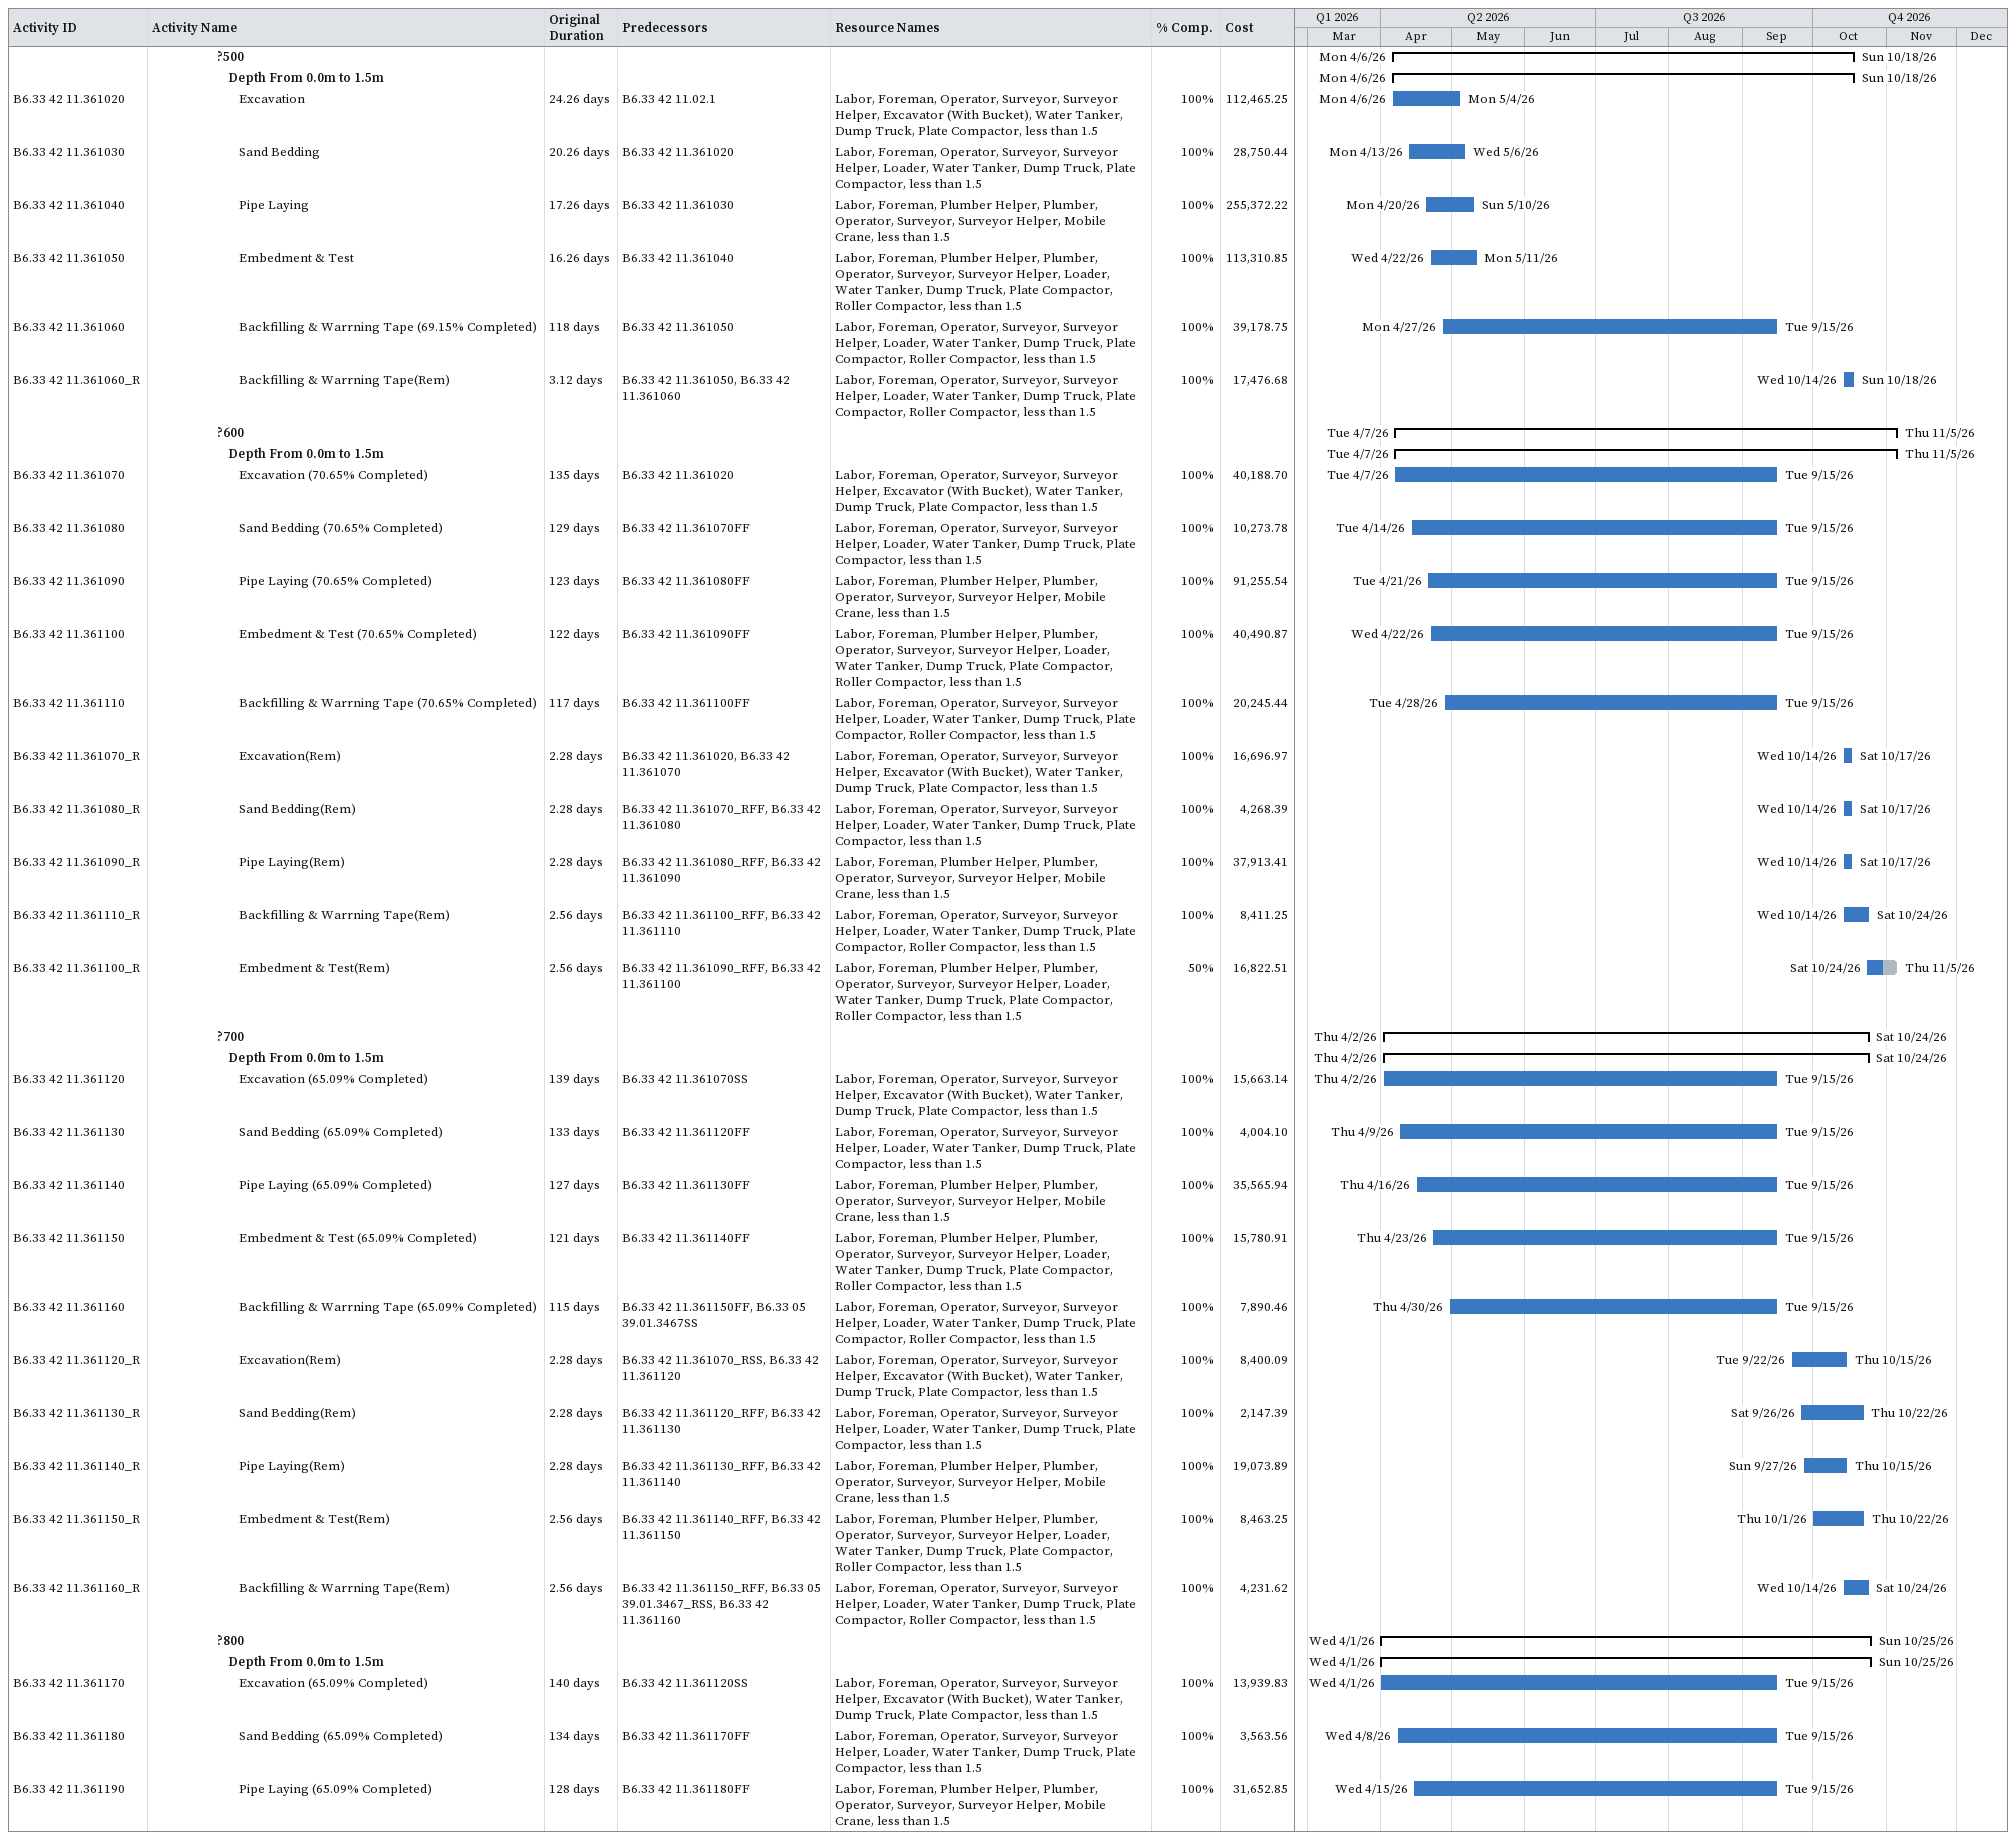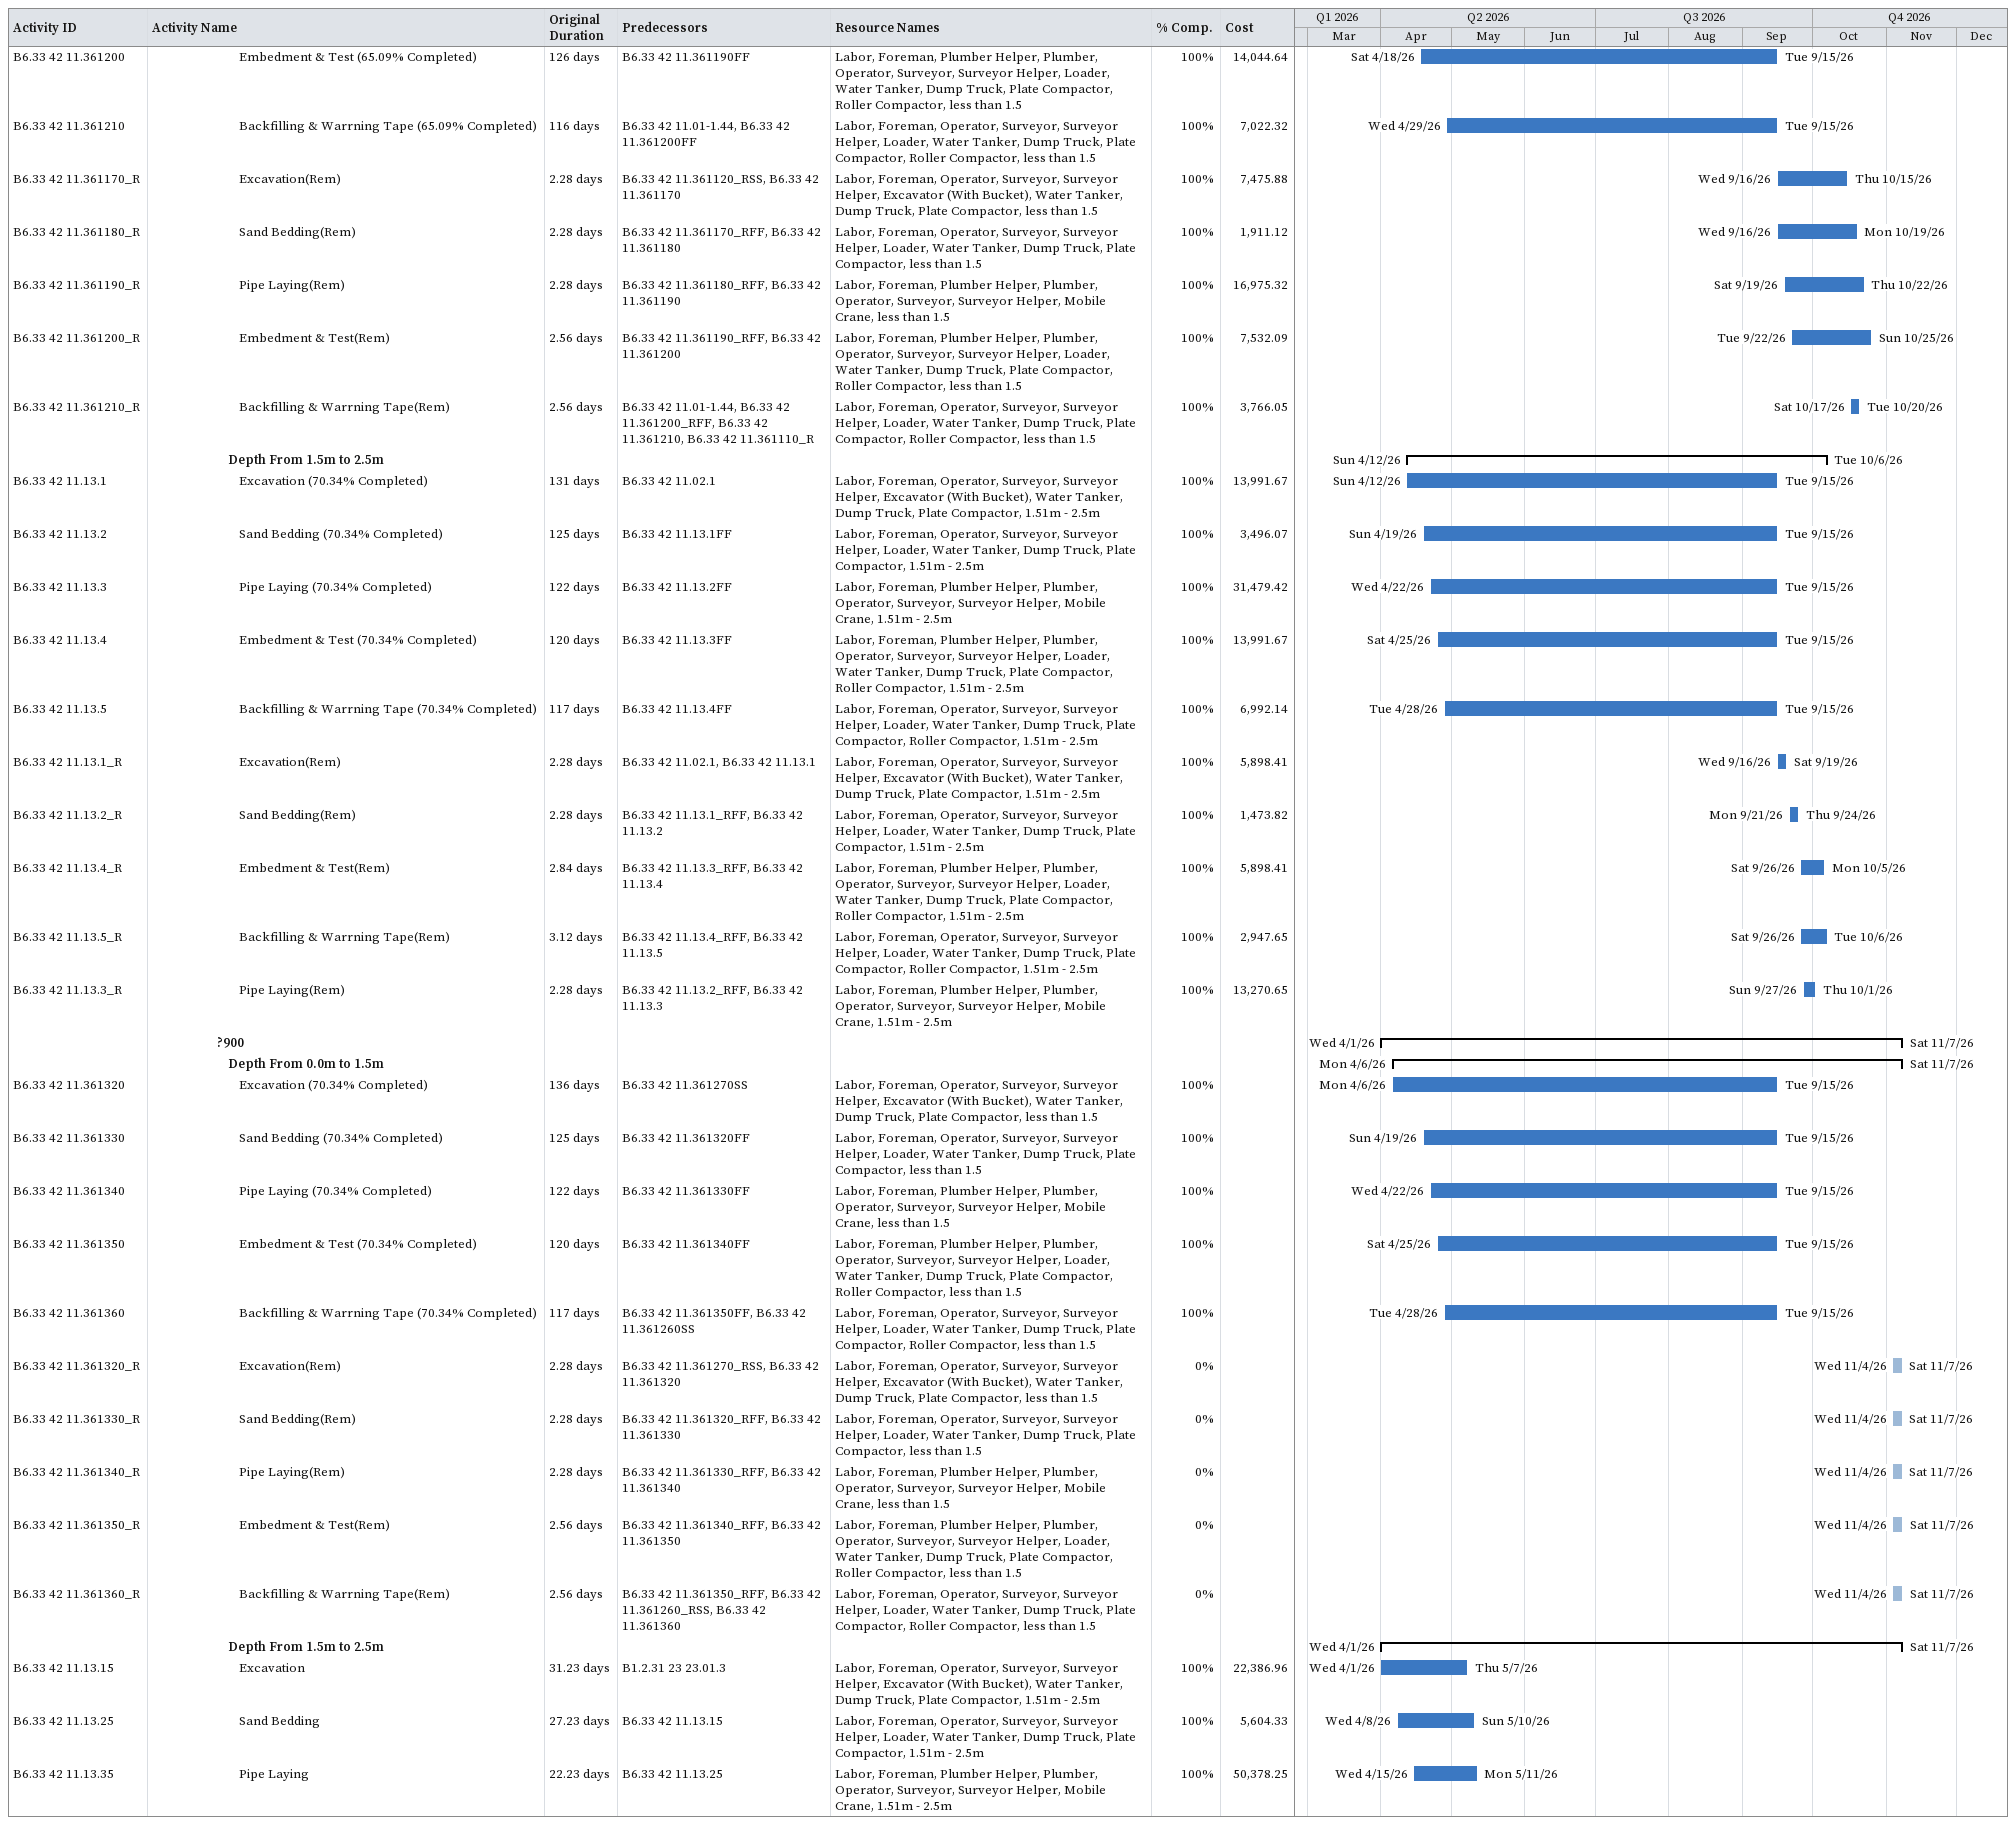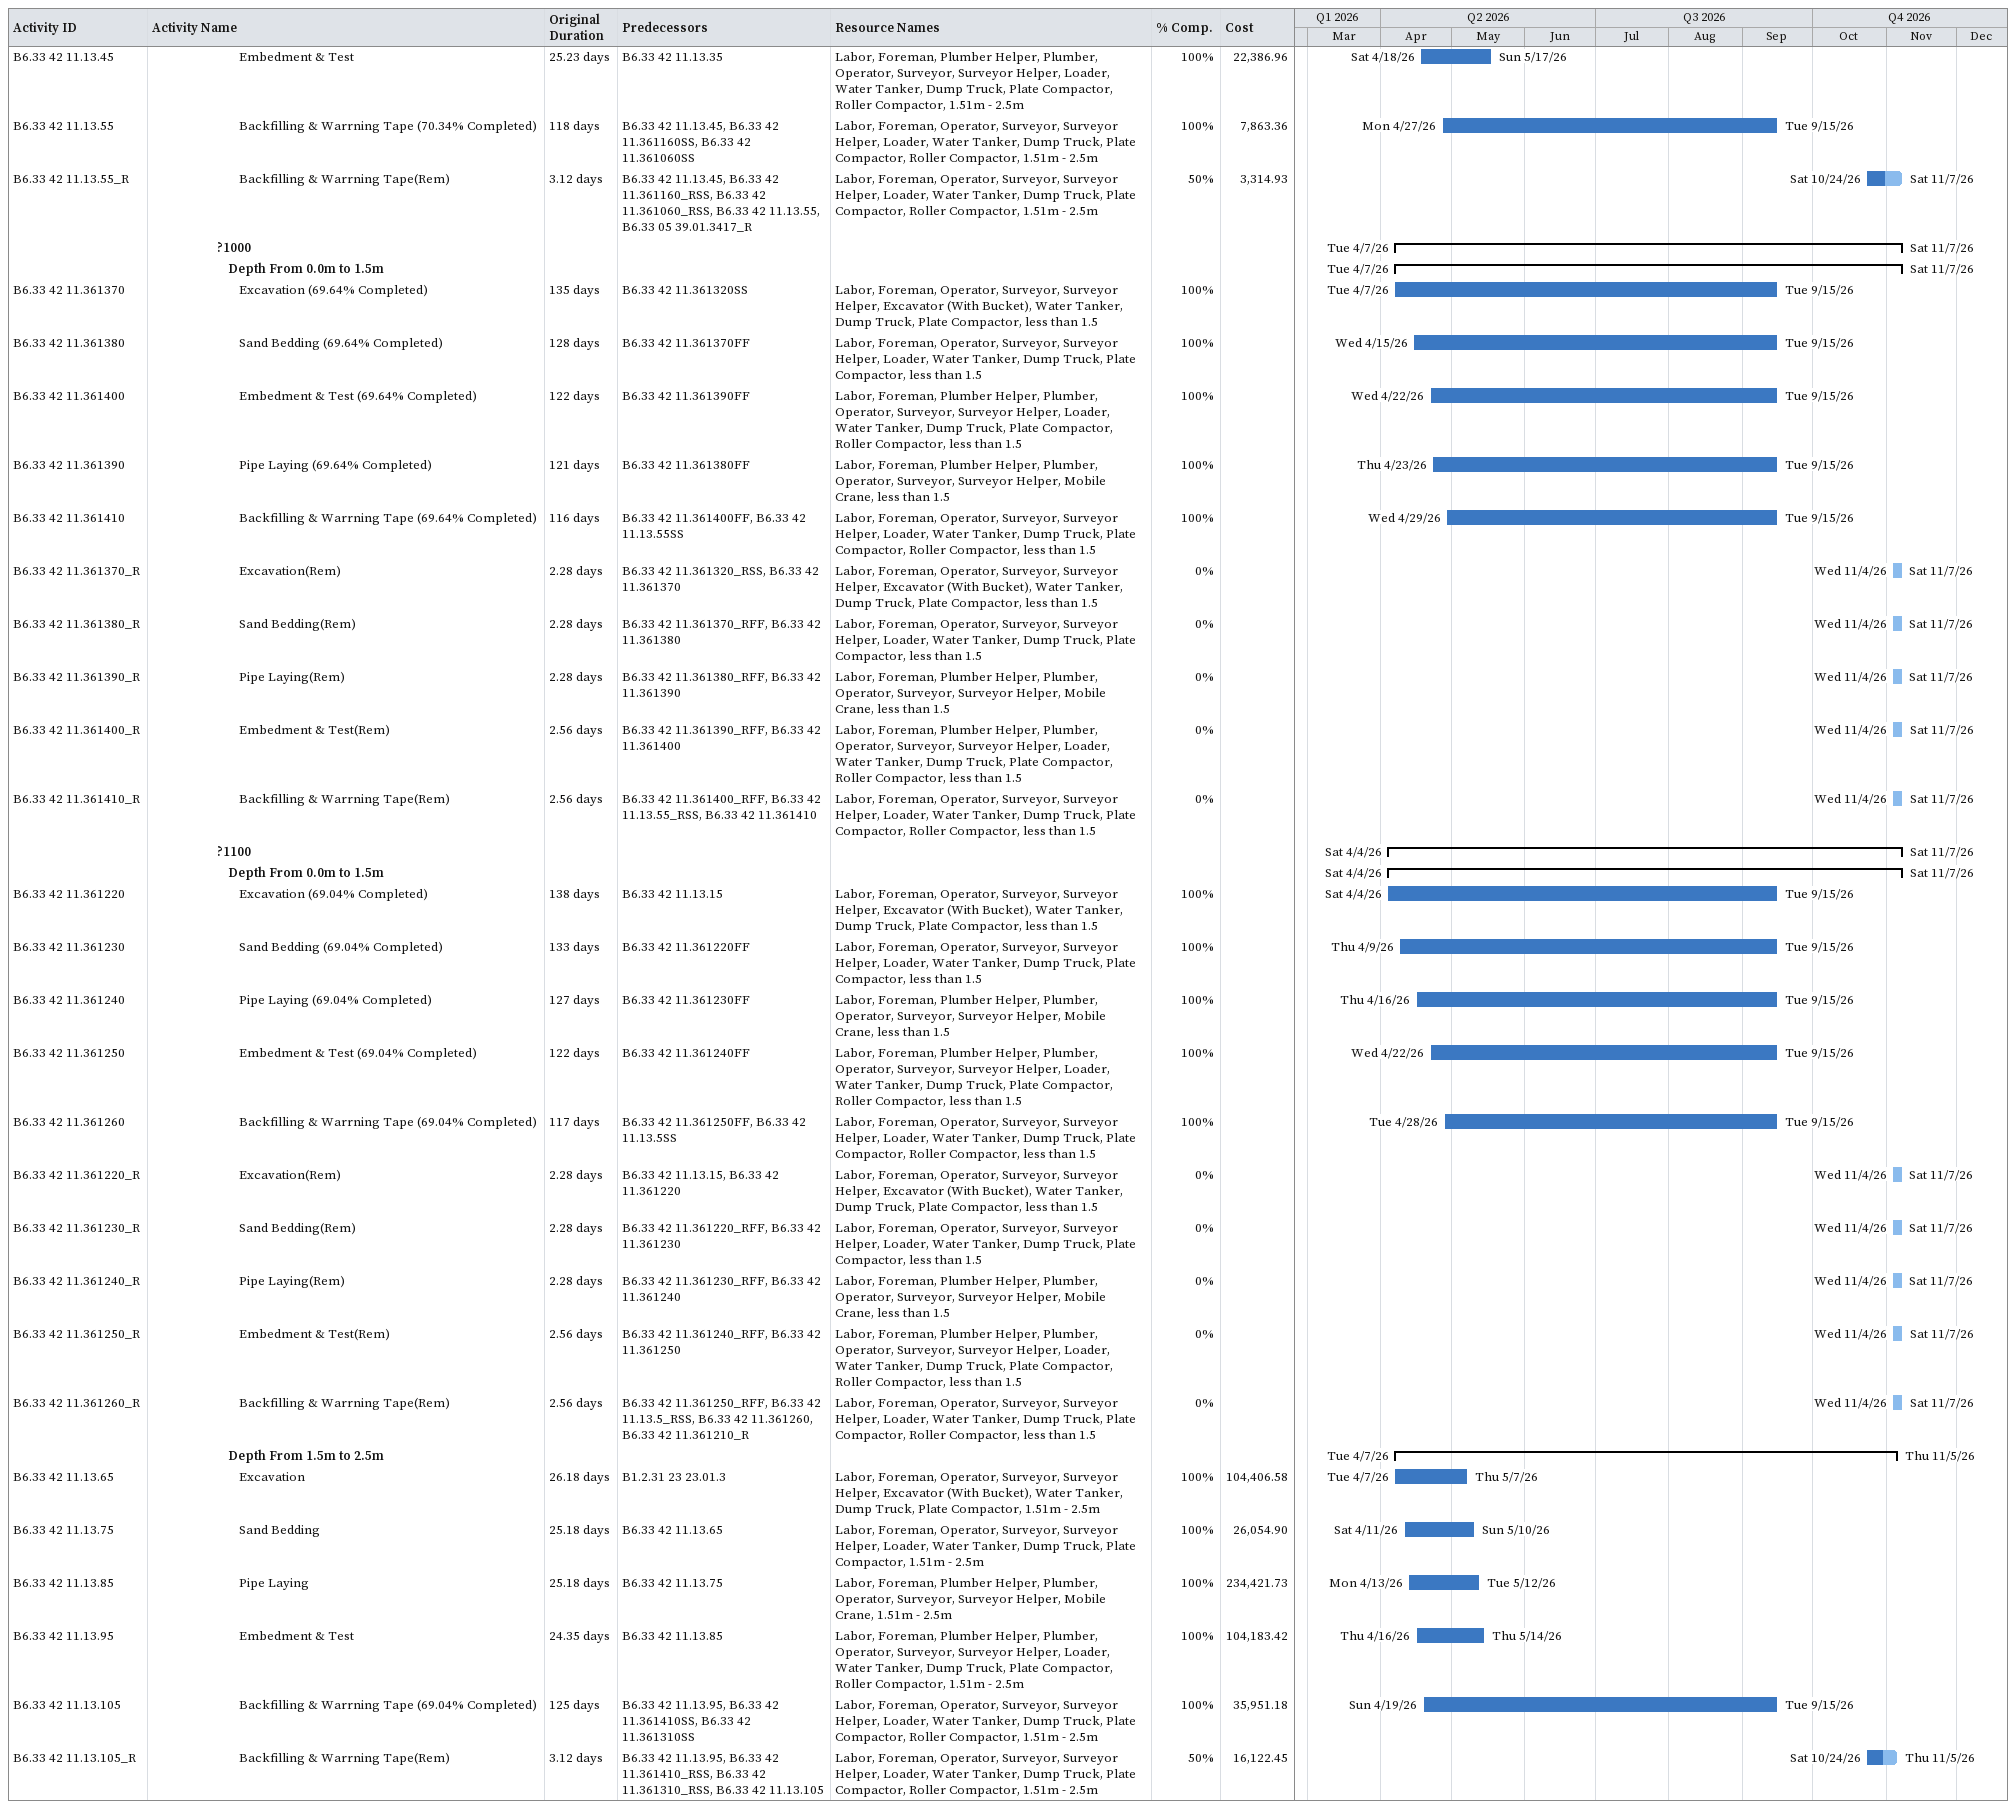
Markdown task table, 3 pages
| ID | Level | Task | Original duration | Start | Finish | Predecessors | Resources | % complete | Cost |
|---|---|---|---|---|---|---|---|---|---|
|  | 7 | **?500** |  | 2026-04-06 | 2026-10-18 |  |  |  |  |
|  | 8 | **Depth From 0.0m to 1.5m** |  | 2026-04-06 | 2026-10-18 |  |  |  |  |
| B6.33 42 11.361020 | 9 | Excavation | 24.26d | 2026-04-06 | 2026-05-04 | B6.33 42 11.02.1 | Labor, Foreman, Operator, Surveyor, Surveyor Helper, Excavator (With Bucket), Water Tanker, Dump Truck, Plate Compactor, less than 1.5 | 100 | 112465.25 |
| B6.33 42 11.361030 | 9 | Sand Bedding | 20.26d | 2026-04-13 | 2026-05-06 | B6.33 42 11.361020 | Labor, Foreman, Operator, Surveyor, Surveyor Helper, Loader, Water Tanker, Dump Truck, Plate Compactor, less than 1.5 | 100 | 28750.44 |
| B6.33 42 11.361040 | 9 | Pipe Laying | 17.26d | 2026-04-20 | 2026-05-10 | B6.33 42 11.361030 | Labor, Foreman, Plumber Helper, Plumber, Operator, Surveyor, Surveyor Helper, Mobile Crane, less than 1.5 | 100 | 255372.22 |
| B6.33 42 11.361050 | 9 | Embedment & Test | 16.26d | 2026-04-22 | 2026-05-11 | B6.33 42 11.361040 | Labor, Foreman, Plumber Helper, Plumber, Operator, Surveyor, Surveyor Helper, Loader, Water Tanker, Dump Truck, Plate Compactor, Roller Compactor, less than 1.5 | 100 | 113310.85 |
| B6.33 42 11.361060 | 9 | Backfilling & Warrning Tape (69.15% Completed) | 118d | 2026-04-27 | 2026-09-15 | B6.33 42 11.361050 | Labor, Foreman, Operator, Surveyor, Surveyor Helper, Loader, Water Tanker, Dump Truck, Plate Compactor, Roller Compactor, less than 1.5 | 100 | 39178.75 |
| B6.33 42 11.361060_R | 9 | Backfilling & Warrning Tape(Rem) | 3.12d | 2026-10-14 | 2026-10-18 | B6.33 42 11.361050, B6.33 42 11.361060 | Labor, Foreman, Operator, Surveyor, Surveyor Helper, Loader, Water Tanker, Dump Truck, Plate Compactor, Roller Compactor, less than 1.5 | 100 | 17476.68 |
|  | 7 | **?600** |  | 2026-04-07 | 2026-11-05 |  |  |  |  |
|  | 8 | **Depth From 0.0m to 1.5m** |  | 2026-04-07 | 2026-11-05 |  |  |  |  |
| B6.33 42 11.361070 | 9 | Excavation (70.65% Completed) | 135d | 2026-04-07 | 2026-09-15 | B6.33 42 11.361020 | Labor, Foreman, Operator, Surveyor, Surveyor Helper, Excavator (With Bucket), Water Tanker, Dump Truck, Plate Compactor, less than 1.5 | 100 | 40188.70 |
| B6.33 42 11.361080 | 9 | Sand Bedding (70.65% Completed) | 129d | 2026-04-14 | 2026-09-15 | B6.33 42 11.361070FF | Labor, Foreman, Operator, Surveyor, Surveyor Helper, Loader, Water Tanker, Dump Truck, Plate Compactor, less than 1.5 | 100 | 10273.78 |
| B6.33 42 11.361090 | 9 | Pipe Laying (70.65% Completed) | 123d | 2026-04-21 | 2026-09-15 | B6.33 42 11.361080FF | Labor, Foreman, Plumber Helper, Plumber, Operator, Surveyor, Surveyor Helper, Mobile Crane, less than 1.5 | 100 | 91255.54 |
| B6.33 42 11.361100 | 9 | Embedment & Test (70.65% Completed) | 122d | 2026-04-22 | 2026-09-15 | B6.33 42 11.361090FF | Labor, Foreman, Plumber Helper, Plumber, Operator, Surveyor, Surveyor Helper, Loader, Water Tanker, Dump Truck, Plate Compactor, Roller Compactor, less than 1.5 | 100 | 40490.87 |
| B6.33 42 11.361110 | 9 | Backfilling & Warrning Tape (70.65% Completed) | 117d | 2026-04-28 | 2026-09-15 | B6.33 42 11.361100FF | Labor, Foreman, Operator, Surveyor, Surveyor Helper, Loader, Water Tanker, Dump Truck, Plate Compactor, Roller Compactor, less than 1.5 | 100 | 20245.44 |
| B6.33 42 11.361070_R | 9 | Excavation(Rem) | 2.28d | 2026-10-14 | 2026-10-17 | B6.33 42 11.361020, B6.33 42 11.361070 | Labor, Foreman, Operator, Surveyor, Surveyor Helper, Excavator (With Bucket), Water Tanker, Dump Truck, Plate Compactor, less than 1.5 | 100 | 16696.97 |
| B6.33 42 11.361080_R | 9 | Sand Bedding(Rem) | 2.28d | 2026-10-14 | 2026-10-17 | B6.33 42 11.361070_RFF, B6.33 42 11.361080 | Labor, Foreman, Operator, Surveyor, Surveyor Helper, Loader, Water Tanker, Dump Truck, Plate Compactor, less than 1.5 | 100 | 4268.39 |
| B6.33 42 11.361090_R | 9 | Pipe Laying(Rem) | 2.28d | 2026-10-14 | 2026-10-17 | B6.33 42 11.361080_RFF, B6.33 42 11.361090 | Labor, Foreman, Plumber Helper, Plumber, Operator, Surveyor, Surveyor Helper, Mobile Crane, less than 1.5 | 100 | 37913.41 |
| B6.33 42 11.361110_R | 9 | Backfilling & Warrning Tape(Rem) | 2.56d | 2026-10-14 | 2026-10-24 | B6.33 42 11.361100_RFF, B6.33 42 11.361110 | Labor, Foreman, Operator, Surveyor, Surveyor Helper, Loader, Water Tanker, Dump Truck, Plate Compactor, Roller Compactor, less than 1.5 | 100 | 8411.25 |
| B6.33 42 11.361100_R | 9 | Embedment & Test(Rem) | 2.56d | 2026-10-24 | 2026-11-05 | B6.33 42 11.361090_RFF, B6.33 42 11.361100 | Labor, Foreman, Plumber Helper, Plumber, Operator, Surveyor, Surveyor Helper, Loader, Water Tanker, Dump Truck, Plate Compactor, Roller Compactor, less than 1.5 | 50 | 16822.51 |
|  | 7 | **?700** |  | 2026-04-02 | 2026-10-24 |  |  |  |  |
|  | 8 | **Depth From 0.0m to 1.5m** |  | 2026-04-02 | 2026-10-24 |  |  |  |  |
| B6.33 42 11.361120 | 9 | Excavation (65.09% Completed) | 139d | 2026-04-02 | 2026-09-15 | B6.33 42 11.361070SS | Labor, Foreman, Operator, Surveyor, Surveyor Helper, Excavator (With Bucket), Water Tanker, Dump Truck, Plate Compactor, less than 1.5 | 100 | 15663.14 |
| B6.33 42 11.361130 | 9 | Sand Bedding (65.09% Completed) | 133d | 2026-04-09 | 2026-09-15 | B6.33 42 11.361120FF | Labor, Foreman, Operator, Surveyor, Surveyor Helper, Loader, Water Tanker, Dump Truck, Plate Compactor, less than 1.5 | 100 | 4004.10 |
| B6.33 42 11.361140 | 9 | Pipe Laying (65.09% Completed) | 127d | 2026-04-16 | 2026-09-15 | B6.33 42 11.361130FF | Labor, Foreman, Plumber Helper, Plumber, Operator, Surveyor, Surveyor Helper, Mobile Crane, less than 1.5 | 100 | 35565.94 |
| B6.33 42 11.361150 | 9 | Embedment & Test (65.09% Completed) | 121d | 2026-04-23 | 2026-09-15 | B6.33 42 11.361140FF | Labor, Foreman, Plumber Helper, Plumber, Operator, Surveyor, Surveyor Helper, Loader, Water Tanker, Dump Truck, Plate Compactor, Roller Compactor, less than 1.5 | 100 | 15780.91 |
| B6.33 42 11.361160 | 9 | Backfilling & Warrning Tape (65.09% Completed) | 115d | 2026-04-30 | 2026-09-15 | B6.33 42 11.361150FF, B6.33 05 39.01.3467SS | Labor, Foreman, Operator, Surveyor, Surveyor Helper, Loader, Water Tanker, Dump Truck, Plate Compactor, Roller Compactor, less than 1.5 | 100 | 7890.46 |
| B6.33 42 11.361120_R | 9 | Excavation(Rem) | 2.28d | 2026-09-22 | 2026-10-15 | B6.33 42 11.361070_RSS, B6.33 42 11.361120 | Labor, Foreman, Operator, Surveyor, Surveyor Helper, Excavator (With Bucket), Water Tanker, Dump Truck, Plate Compactor, less than 1.5 | 100 | 8400.09 |
| B6.33 42 11.361130_R | 9 | Sand Bedding(Rem) | 2.28d | 2026-09-26 | 2026-10-22 | B6.33 42 11.361120_RFF, B6.33 42 11.361130 | Labor, Foreman, Operator, Surveyor, Surveyor Helper, Loader, Water Tanker, Dump Truck, Plate Compactor, less than 1.5 | 100 | 2147.39 |
| B6.33 42 11.361140_R | 9 | Pipe Laying(Rem) | 2.28d | 2026-09-27 | 2026-10-15 | B6.33 42 11.361130_RFF, B6.33 42 11.361140 | Labor, Foreman, Plumber Helper, Plumber, Operator, Surveyor, Surveyor Helper, Mobile Crane, less than 1.5 | 100 | 19073.89 |
| B6.33 42 11.361150_R | 9 | Embedment & Test(Rem) | 2.56d | 2026-10-01 | 2026-10-22 | B6.33 42 11.361140_RFF, B6.33 42 11.361150 | Labor, Foreman, Plumber Helper, Plumber, Operator, Surveyor, Surveyor Helper, Loader, Water Tanker, Dump Truck, Plate Compactor, Roller Compactor, less than 1.5 | 100 | 8463.25 |
| B6.33 42 11.361160_R | 9 | Backfilling & Warrning Tape(Rem) | 2.56d | 2026-10-14 | 2026-10-24 | B6.33 42 11.361150_RFF, B6.33 05 39.01.3467_RSS, B6.33 42 11.361160 | Labor, Foreman, Operator, Surveyor, Surveyor Helper, Loader, Water Tanker, Dump Truck, Plate Compactor, Roller Compactor, less than 1.5 | 100 | 4231.62 |
|  | 7 | **?800** |  | 2026-04-01 | 2026-10-25 |  |  |  |  |
|  | 8 | **Depth From 0.0m to 1.5m** |  | 2026-04-01 | 2026-10-25 |  |  |  |  |
| B6.33 42 11.361170 | 9 | Excavation (65.09% Completed) | 140d | 2026-04-01 | 2026-09-15 | B6.33 42 11.361120SS | Labor, Foreman, Operator, Surveyor, Surveyor Helper, Excavator (With Bucket), Water Tanker, Dump Truck, Plate Compactor, less than 1.5 | 100 | 13939.83 |
| B6.33 42 11.361180 | 9 | Sand Bedding (65.09% Completed) | 134d | 2026-04-08 | 2026-09-15 | B6.33 42 11.361170FF | Labor, Foreman, Operator, Surveyor, Surveyor Helper, Loader, Water Tanker, Dump Truck, Plate Compactor, less than 1.5 | 100 | 3563.56 |
| B6.33 42 11.361190 | 9 | Pipe Laying (65.09% Completed) | 128d | 2026-04-15 | 2026-09-15 | B6.33 42 11.361180FF | Labor, Foreman, Plumber Helper, Plumber, Operator, Surveyor, Surveyor Helper, Mobile Crane, less than 1.5 | 100 | 31652.85 |
| B6.33 42 11.361200 | 9 | Embedment & Test (65.09% Completed) | 126d | 2026-04-18 | 2026-09-15 | B6.33 42 11.361190FF | Labor, Foreman, Plumber Helper, Plumber, Operator, Surveyor, Surveyor Helper, Loader, Water Tanker, Dump Truck, Plate Compactor, Roller Compactor, less than 1.5 | 100 | 14044.64 |
| B6.33 42 11.361210 | 9 | Backfilling & Warrning Tape (65.09% Completed) | 116d | 2026-04-29 | 2026-09-15 | B6.33 42 11.01-1.44, B6.33 42 11.361200FF | Labor, Foreman, Operator, Surveyor, Surveyor Helper, Loader, Water Tanker, Dump Truck, Plate Compactor, Roller Compactor, less than 1.5 | 100 | 7022.32 |
| B6.33 42 11.361170_R | 9 | Excavation(Rem) | 2.28d | 2026-09-16 | 2026-10-15 | B6.33 42 11.361120_RSS, B6.33 42 11.361170 | Labor, Foreman, Operator, Surveyor, Surveyor Helper, Excavator (With Bucket), Water Tanker, Dump Truck, Plate Compactor, less than 1.5 | 100 | 7475.88 |
| B6.33 42 11.361180_R | 9 | Sand Bedding(Rem) | 2.28d | 2026-09-16 | 2026-10-19 | B6.33 42 11.361170_RFF, B6.33 42 11.361180 | Labor, Foreman, Operator, Surveyor, Surveyor Helper, Loader, Water Tanker, Dump Truck, Plate Compactor, less than 1.5 | 100 | 1911.12 |
| B6.33 42 11.361190_R | 9 | Pipe Laying(Rem) | 2.28d | 2026-09-19 | 2026-10-22 | B6.33 42 11.361180_RFF, B6.33 42 11.361190 | Labor, Foreman, Plumber Helper, Plumber, Operator, Surveyor, Surveyor Helper, Mobile Crane, less than 1.5 | 100 | 16975.32 |
| B6.33 42 11.361200_R | 9 | Embedment & Test(Rem) | 2.56d | 2026-09-22 | 2026-10-25 | B6.33 42 11.361190_RFF, B6.33 42 11.361200 | Labor, Foreman, Plumber Helper, Plumber, Operator, Surveyor, Surveyor Helper, Loader, Water Tanker, Dump Truck, Plate Compactor, Roller Compactor, less than 1.5 | 100 | 7532.09 |
| B6.33 42 11.361210_R | 9 | Backfilling & Warrning Tape(Rem) | 2.56d | 2026-10-17 | 2026-10-20 | B6.33 42 11.01-1.44, B6.33 42 11.361200_RFF, B6.33 42 11.361210, B6.33 42 11.361110_R | Labor, Foreman, Operator, Surveyor, Surveyor Helper, Loader, Water Tanker, Dump Truck, Plate Compactor, Roller Compactor, less than 1.5 | 100 | 3766.05 |
|  | 8 | **Depth From 1.5m to 2.5m** |  | 2026-04-12 | 2026-10-06 |  |  |  |  |
| B6.33 42 11.13.1 | 9 | Excavation (70.34% Completed) | 131d | 2026-04-12 | 2026-09-15 | B6.33 42 11.02.1 | Labor, Foreman, Operator, Surveyor, Surveyor Helper, Excavator (With Bucket), Water Tanker, Dump Truck, Plate Compactor, 1.51m - 2.5m | 100 | 13991.67 |
| B6.33 42 11.13.2 | 9 | Sand Bedding (70.34% Completed) | 125d | 2026-04-19 | 2026-09-15 | B6.33 42 11.13.1FF | Labor, Foreman, Operator, Surveyor, Surveyor Helper, Loader, Water Tanker, Dump Truck, Plate Compactor, 1.51m - 2.5m | 100 | 3496.07 |
| B6.33 42 11.13.3 | 9 | Pipe Laying (70.34% Completed) | 122d | 2026-04-22 | 2026-09-15 | B6.33 42 11.13.2FF | Labor, Foreman, Plumber Helper, Plumber, Operator, Surveyor, Surveyor Helper, Mobile Crane, 1.51m - 2.5m | 100 | 31479.42 |
| B6.33 42 11.13.4 | 9 | Embedment & Test (70.34% Completed) | 120d | 2026-04-25 | 2026-09-15 | B6.33 42 11.13.3FF | Labor, Foreman, Plumber Helper, Plumber, Operator, Surveyor, Surveyor Helper, Loader, Water Tanker, Dump Truck, Plate Compactor, Roller Compactor, 1.51m - 2.5m | 100 | 13991.67 |
| B6.33 42 11.13.5 | 9 | Backfilling & Warrning Tape (70.34% Completed) | 117d | 2026-04-28 | 2026-09-15 | B6.33 42 11.13.4FF | Labor, Foreman, Operator, Surveyor, Surveyor Helper, Loader, Water Tanker, Dump Truck, Plate Compactor, Roller Compactor, 1.51m - 2.5m | 100 | 6992.14 |
| B6.33 42 11.13.1_R | 9 | Excavation(Rem) | 2.28d | 2026-09-16 | 2026-09-19 | B6.33 42 11.02.1, B6.33 42 11.13.1 | Labor, Foreman, Operator, Surveyor, Surveyor Helper, Excavator (With Bucket), Water Tanker, Dump Truck, Plate Compactor, 1.51m - 2.5m | 100 | 5898.41 |
| B6.33 42 11.13.2_R | 9 | Sand Bedding(Rem) | 2.28d | 2026-09-21 | 2026-09-24 | B6.33 42 11.13.1_RFF, B6.33 42 11.13.2 | Labor, Foreman, Operator, Surveyor, Surveyor Helper, Loader, Water Tanker, Dump Truck, Plate Compactor, 1.51m - 2.5m | 100 | 1473.82 |
| B6.33 42 11.13.4_R | 9 | Embedment & Test(Rem) | 2.84d | 2026-09-26 | 2026-10-05 | B6.33 42 11.13.3_RFF, B6.33 42 11.13.4 | Labor, Foreman, Plumber Helper, Plumber, Operator, Surveyor, Surveyor Helper, Loader, Water Tanker, Dump Truck, Plate Compactor, Roller Compactor, 1.51m - 2.5m | 100 | 5898.41 |
| B6.33 42 11.13.5_R | 9 | Backfilling & Warrning Tape(Rem) | 3.12d | 2026-09-26 | 2026-10-06 | B6.33 42 11.13.4_RFF, B6.33 42 11.13.5 | Labor, Foreman, Operator, Surveyor, Surveyor Helper, Loader, Water Tanker, Dump Truck, Plate Compactor, Roller Compactor, 1.51m - 2.5m | 100 | 2947.65 |
| B6.33 42 11.13.3_R | 9 | Pipe Laying(Rem) | 2.28d | 2026-09-27 | 2026-10-01 | B6.33 42 11.13.2_RFF, B6.33 42 11.13.3 | Labor, Foreman, Plumber Helper, Plumber, Operator, Surveyor, Surveyor Helper, Mobile Crane, 1.51m - 2.5m | 100 | 13270.65 |
|  | 7 | **?900** |  | 2026-04-01 | 2026-11-07 |  |  |  |  |
|  | 8 | **Depth From 0.0m to 1.5m** |  | 2026-04-06 | 2026-11-07 |  |  |  |  |
| B6.33 42 11.361320 | 9 | Excavation (70.34% Completed) | 136d | 2026-04-06 | 2026-09-15 | B6.33 42 11.361270SS | Labor, Foreman, Operator, Surveyor, Surveyor Helper, Excavator (With Bucket), Water Tanker, Dump Truck, Plate Compactor, less than 1.5 | 100 |  |
| B6.33 42 11.361330 | 9 | Sand Bedding (70.34% Completed) | 125d | 2026-04-19 | 2026-09-15 | B6.33 42 11.361320FF | Labor, Foreman, Operator, Surveyor, Surveyor Helper, Loader, Water Tanker, Dump Truck, Plate Compactor, less than 1.5 | 100 |  |
| B6.33 42 11.361340 | 9 | Pipe Laying (70.34% Completed) | 122d | 2026-04-22 | 2026-09-15 | B6.33 42 11.361330FF | Labor, Foreman, Plumber Helper, Plumber, Operator, Surveyor, Surveyor Helper, Mobile Crane, less than 1.5 | 100 |  |
| B6.33 42 11.361350 | 9 | Embedment & Test (70.34% Completed) | 120d | 2026-04-25 | 2026-09-15 | B6.33 42 11.361340FF | Labor, Foreman, Plumber Helper, Plumber, Operator, Surveyor, Surveyor Helper, Loader, Water Tanker, Dump Truck, Plate Compactor, Roller Compactor, less than 1.5 | 100 |  |
| B6.33 42 11.361360 | 9 | Backfilling & Warrning Tape (70.34% Completed) | 117d | 2026-04-28 | 2026-09-15 | B6.33 42 11.361350FF, B6.33 42 11.361260SS | Labor, Foreman, Operator, Surveyor, Surveyor Helper, Loader, Water Tanker, Dump Truck, Plate Compactor, Roller Compactor, less than 1.5 | 100 |  |
| B6.33 42 11.361320_R | 9 | Excavation(Rem) | 2.28d | 2026-11-04 | 2026-11-07 | B6.33 42 11.361270_RSS, B6.33 42 11.361320 | Labor, Foreman, Operator, Surveyor, Surveyor Helper, Excavator (With Bucket), Water Tanker, Dump Truck, Plate Compactor, less than 1.5 | 0 |  |
| B6.33 42 11.361330_R | 9 | Sand Bedding(Rem) | 2.28d | 2026-11-04 | 2026-11-07 | B6.33 42 11.361320_RFF, B6.33 42 11.361330 | Labor, Foreman, Operator, Surveyor, Surveyor Helper, Loader, Water Tanker, Dump Truck, Plate Compactor, less than 1.5 | 0 |  |
| B6.33 42 11.361340_R | 9 | Pipe Laying(Rem) | 2.28d | 2026-11-04 | 2026-11-07 | B6.33 42 11.361330_RFF, B6.33 42 11.361340 | Labor, Foreman, Plumber Helper, Plumber, Operator, Surveyor, Surveyor Helper, Mobile Crane, less than 1.5 | 0 |  |
| B6.33 42 11.361350_R | 9 | Embedment & Test(Rem) | 2.56d | 2026-11-04 | 2026-11-07 | B6.33 42 11.361340_RFF, B6.33 42 11.361350 | Labor, Foreman, Plumber Helper, Plumber, Operator, Surveyor, Surveyor Helper, Loader, Water Tanker, Dump Truck, Plate Compactor, Roller Compactor, less than 1.5 | 0 |  |
| B6.33 42 11.361360_R | 9 | Backfilling & Warrning Tape(Rem) | 2.56d | 2026-11-04 | 2026-11-07 | B6.33 42 11.361350_RFF, B6.33 42 11.361260_RSS, B6.33 42 11.361360 | Labor, Foreman, Operator, Surveyor, Surveyor Helper, Loader, Water Tanker, Dump Truck, Plate Compactor, Roller Compactor, less than 1.5 | 0 |  |
|  | 8 | **Depth From 1.5m to 2.5m** |  | 2026-04-01 | 2026-11-07 |  |  |  |  |
| B6.33 42 11.13.15 | 9 | Excavation | 31.23d | 2026-04-01 | 2026-05-07 | B1.2.31 23 23.01.3 | Labor, Foreman, Operator, Surveyor, Surveyor Helper, Excavator (With Bucket), Water Tanker, Dump Truck, Plate Compactor, 1.51m - 2.5m | 100 | 22386.96 |
| B6.33 42 11.13.25 | 9 | Sand Bedding | 27.23d | 2026-04-08 | 2026-05-10 | B6.33 42 11.13.15 | Labor, Foreman, Operator, Surveyor, Surveyor Helper, Loader, Water Tanker, Dump Truck, Plate Compactor, 1.51m - 2.5m | 100 | 5604.33 |
| B6.33 42 11.13.35 | 9 | Pipe Laying | 22.23d | 2026-04-15 | 2026-05-11 | B6.33 42 11.13.25 | Labor, Foreman, Plumber Helper, Plumber, Operator, Surveyor, Surveyor Helper, Mobile Crane, 1.51m - 2.5m | 100 | 50378.25 |
| B6.33 42 11.13.45 | 9 | Embedment & Test | 25.23d | 2026-04-18 | 2026-05-17 | B6.33 42 11.13.35 | Labor, Foreman, Plumber Helper, Plumber, Operator, Surveyor, Surveyor Helper, Loader, Water Tanker, Dump Truck, Plate Compactor, Roller Compactor, 1.51m - 2.5m | 100 | 22386.96 |
| B6.33 42 11.13.55 | 9 | Backfilling & Warrning Tape (70.34% Completed) | 118d | 2026-04-27 | 2026-09-15 | B6.33 42 11.13.45, B6.33 42 11.361160SS, B6.33 42 11.361060SS | Labor, Foreman, Operator, Surveyor, Surveyor Helper, Loader, Water Tanker, Dump Truck, Plate Compactor, Roller Compactor, 1.51m - 2.5m | 100 | 7863.36 |
| B6.33 42 11.13.55_R | 9 | Backfilling & Warrning Tape(Rem) | 3.12d | 2026-10-24 | 2026-11-07 | B6.33 42 11.13.45, B6.33 42 11.361160_RSS, B6.33 42 11.361060_RSS, B6.33 42 11.13.55, B6.33 05 39.01.3417_R | Labor, Foreman, Operator, Surveyor, Surveyor Helper, Loader, Water Tanker, Dump Truck, Plate Compactor, Roller Compactor, 1.51m - 2.5m | 50 | 3314.93 |
|  | 7 | **?1000** |  | 2026-04-07 | 2026-11-07 |  |  |  |  |
|  | 8 | **Depth From 0.0m to 1.5m** |  | 2026-04-07 | 2026-11-07 |  |  |  |  |
| B6.33 42 11.361370 | 9 | Excavation (69.64% Completed) | 135d | 2026-04-07 | 2026-09-15 | B6.33 42 11.361320SS | Labor, Foreman, Operator, Surveyor, Surveyor Helper, Excavator (With Bucket), Water Tanker, Dump Truck, Plate Compactor, less than 1.5 | 100 |  |
| B6.33 42 11.361380 | 9 | Sand Bedding (69.64% Completed) | 128d | 2026-04-15 | 2026-09-15 | B6.33 42 11.361370FF | Labor, Foreman, Operator, Surveyor, Surveyor Helper, Loader, Water Tanker, Dump Truck, Plate Compactor, less than 1.5 | 100 |  |
| B6.33 42 11.361400 | 9 | Embedment & Test (69.64% Completed) | 122d | 2026-04-22 | 2026-09-15 | B6.33 42 11.361390FF | Labor, Foreman, Plumber Helper, Plumber, Operator, Surveyor, Surveyor Helper, Loader, Water Tanker, Dump Truck, Plate Compactor, Roller Compactor, less than 1.5 | 100 |  |
| B6.33 42 11.361390 | 9 | Pipe Laying (69.64% Completed) | 121d | 2026-04-23 | 2026-09-15 | B6.33 42 11.361380FF | Labor, Foreman, Plumber Helper, Plumber, Operator, Surveyor, Surveyor Helper, Mobile Crane, less than 1.5 | 100 |  |
| B6.33 42 11.361410 | 9 | Backfilling & Warrning Tape (69.64% Completed) | 116d | 2026-04-29 | 2026-09-15 | B6.33 42 11.361400FF, B6.33 42 11.13.55SS | Labor, Foreman, Operator, Surveyor, Surveyor Helper, Loader, Water Tanker, Dump Truck, Plate Compactor, Roller Compactor, less than 1.5 | 100 |  |
| B6.33 42 11.361370_R | 9 | Excavation(Rem) | 2.28d | 2026-11-04 | 2026-11-07 | B6.33 42 11.361320_RSS, B6.33 42 11.361370 | Labor, Foreman, Operator, Surveyor, Surveyor Helper, Excavator (With Bucket), Water Tanker, Dump Truck, Plate Compactor, less than 1.5 | 0 |  |
| B6.33 42 11.361380_R | 9 | Sand Bedding(Rem) | 2.28d | 2026-11-04 | 2026-11-07 | B6.33 42 11.361370_RFF, B6.33 42 11.361380 | Labor, Foreman, Operator, Surveyor, Surveyor Helper, Loader, Water Tanker, Dump Truck, Plate Compactor, less than 1.5 | 0 |  |
| B6.33 42 11.361390_R | 9 | Pipe Laying(Rem) | 2.28d | 2026-11-04 | 2026-11-07 | B6.33 42 11.361380_RFF, B6.33 42 11.361390 | Labor, Foreman, Plumber Helper, Plumber, Operator, Surveyor, Surveyor Helper, Mobile Crane, less than 1.5 | 0 |  |
| B6.33 42 11.361400_R | 9 | Embedment & Test(Rem) | 2.56d | 2026-11-04 | 2026-11-07 | B6.33 42 11.361390_RFF, B6.33 42 11.361400 | Labor, Foreman, Plumber Helper, Plumber, Operator, Surveyor, Surveyor Helper, Loader, Water Tanker, Dump Truck, Plate Compactor, Roller Compactor, less than 1.5 | 0 |  |
| B6.33 42 11.361410_R | 9 | Backfilling & Warrning Tape(Rem) | 2.56d | 2026-11-04 | 2026-11-07 | B6.33 42 11.361400_RFF, B6.33 42 11.13.55_RSS, B6.33 42 11.361410 | Labor, Foreman, Operator, Surveyor, Surveyor Helper, Loader, Water Tanker, Dump Truck, Plate Compactor, Roller Compactor, less than 1.5 | 0 |  |
|  | 7 | **?1100** |  | 2026-04-04 | 2026-11-07 |  |  |  |  |
|  | 8 | **Depth From 0.0m to 1.5m** |  | 2026-04-04 | 2026-11-07 |  |  |  |  |
| B6.33 42 11.361220 | 9 | Excavation (69.04% Completed) | 138d | 2026-04-04 | 2026-09-15 | B6.33 42 11.13.15 | Labor, Foreman, Operator, Surveyor, Surveyor Helper, Excavator (With Bucket), Water Tanker, Dump Truck, Plate Compactor, less than 1.5 | 100 |  |
| B6.33 42 11.361230 | 9 | Sand Bedding (69.04% Completed) | 133d | 2026-04-09 | 2026-09-15 | B6.33 42 11.361220FF | Labor, Foreman, Operator, Surveyor, Surveyor Helper, Loader, Water Tanker, Dump Truck, Plate Compactor, less than 1.5 | 100 |  |
| B6.33 42 11.361240 | 9 | Pipe Laying (69.04% Completed) | 127d | 2026-04-16 | 2026-09-15 | B6.33 42 11.361230FF | Labor, Foreman, Plumber Helper, Plumber, Operator, Surveyor, Surveyor Helper, Mobile Crane, less than 1.5 | 100 |  |
| B6.33 42 11.361250 | 9 | Embedment & Test (69.04% Completed) | 122d | 2026-04-22 | 2026-09-15 | B6.33 42 11.361240FF | Labor, Foreman, Plumber Helper, Plumber, Operator, Surveyor, Surveyor Helper, Loader, Water Tanker, Dump Truck, Plate Compactor, Roller Compactor, less than 1.5 | 100 |  |
| B6.33 42 11.361260 | 9 | Backfilling & Warrning Tape (69.04% Completed) | 117d | 2026-04-28 | 2026-09-15 | B6.33 42 11.361250FF, B6.33 42 11.13.5SS | Labor, Foreman, Operator, Surveyor, Surveyor Helper, Loader, Water Tanker, Dump Truck, Plate Compactor, Roller Compactor, less than 1.5 | 100 |  |
| B6.33 42 11.361220_R | 9 | Excavation(Rem) | 2.28d | 2026-11-04 | 2026-11-07 | B6.33 42 11.13.15, B6.33 42 11.361220 | Labor, Foreman, Operator, Surveyor, Surveyor Helper, Excavator (With Bucket), Water Tanker, Dump Truck, Plate Compactor, less than 1.5 | 0 |  |
| B6.33 42 11.361230_R | 9 | Sand Bedding(Rem) | 2.28d | 2026-11-04 | 2026-11-07 | B6.33 42 11.361220_RFF, B6.33 42 11.361230 | Labor, Foreman, Operator, Surveyor, Surveyor Helper, Loader, Water Tanker, Dump Truck, Plate Compactor, less than 1.5 | 0 |  |
| B6.33 42 11.361240_R | 9 | Pipe Laying(Rem) | 2.28d | 2026-11-04 | 2026-11-07 | B6.33 42 11.361230_RFF, B6.33 42 11.361240 | Labor, Foreman, Plumber Helper, Plumber, Operator, Surveyor, Surveyor Helper, Mobile Crane, less than 1.5 | 0 |  |
| B6.33 42 11.361250_R | 9 | Embedment & Test(Rem) | 2.56d | 2026-11-04 | 2026-11-07 | B6.33 42 11.361240_RFF, B6.33 42 11.361250 | Labor, Foreman, Plumber Helper, Plumber, Operator, Surveyor, Surveyor Helper, Loader, Water Tanker, Dump Truck, Plate Compactor, Roller Compactor, less than 1.5 | 0 |  |
| B6.33 42 11.361260_R | 9 | Backfilling & Warrning Tape(Rem) | 2.56d | 2026-11-04 | 2026-11-07 | B6.33 42 11.361250_RFF, B6.33 42 11.13.5_RSS, B6.33 42 11.361260, B6.33 42 11.361210_R | Labor, Foreman, Operator, Surveyor, Surveyor Helper, Loader, Water Tanker, Dump Truck, Plate Compactor, Roller Compactor, less than 1.5 | 0 |  |
|  | 8 | **Depth From 1.5m to 2.5m** |  | 2026-04-07 | 2026-11-05 |  |  |  |  |
| B6.33 42 11.13.65 | 9 | Excavation | 26.18d | 2026-04-07 | 2026-05-07 | B1.2.31 23 23.01.3 | Labor, Foreman, Operator, Surveyor, Surveyor Helper, Excavator (With Bucket), Water Tanker, Dump Truck, Plate Compactor, 1.51m - 2.5m | 100 | 104406.58 |
| B6.33 42 11.13.75 | 9 | Sand Bedding | 25.18d | 2026-04-11 | 2026-05-10 | B6.33 42 11.13.65 | Labor, Foreman, Operator, Surveyor, Surveyor Helper, Loader, Water Tanker, Dump Truck, Plate Compactor, 1.51m - 2.5m | 100 | 26054.90 |
| B6.33 42 11.13.85 | 9 | Pipe Laying | 25.18d | 2026-04-13 | 2026-05-12 | B6.33 42 11.13.75 | Labor, Foreman, Plumber Helper, Plumber, Operator, Surveyor, Surveyor Helper, Mobile Crane, 1.51m - 2.5m | 100 | 234421.73 |
| B6.33 42 11.13.95 | 9 | Embedment & Test | 24.35d | 2026-04-16 | 2026-05-14 | B6.33 42 11.13.85 | Labor, Foreman, Plumber Helper, Plumber, Operator, Surveyor, Surveyor Helper, Loader, Water Tanker, Dump Truck, Plate Compactor, Roller Compactor, 1.51m - 2.5m | 100 | 104183.42 |
| B6.33 42 11.13.105 | 9 | Backfilling & Warrning Tape (69.04% Completed) | 125d | 2026-04-19 | 2026-09-15 | B6.33 42 11.13.95, B6.33 42 11.361410SS, B6.33 42 11.361310SS | Labor, Foreman, Operator, Surveyor, Surveyor Helper, Loader, Water Tanker, Dump Truck, Plate Compactor, Roller Compactor, 1.51m - 2.5m | 100 | 35951.18 |
| B6.33 42 11.13.105_R | 9 | Backfilling & Warrning Tape(Rem) | 3.12d | 2026-10-24 | 2026-11-05 | B6.33 42 11.13.95, B6.33 42 11.361410_RSS, B6.33 42 11.361310_RSS, B6.33 42 11.13.105 | Labor, Foreman, Operator, Surveyor, Surveyor Helper, Loader, Water Tanker, Dump Truck, Plate Compactor, Roller Compactor, 1.51m - 2.5m | 50 | 16122.45 |
